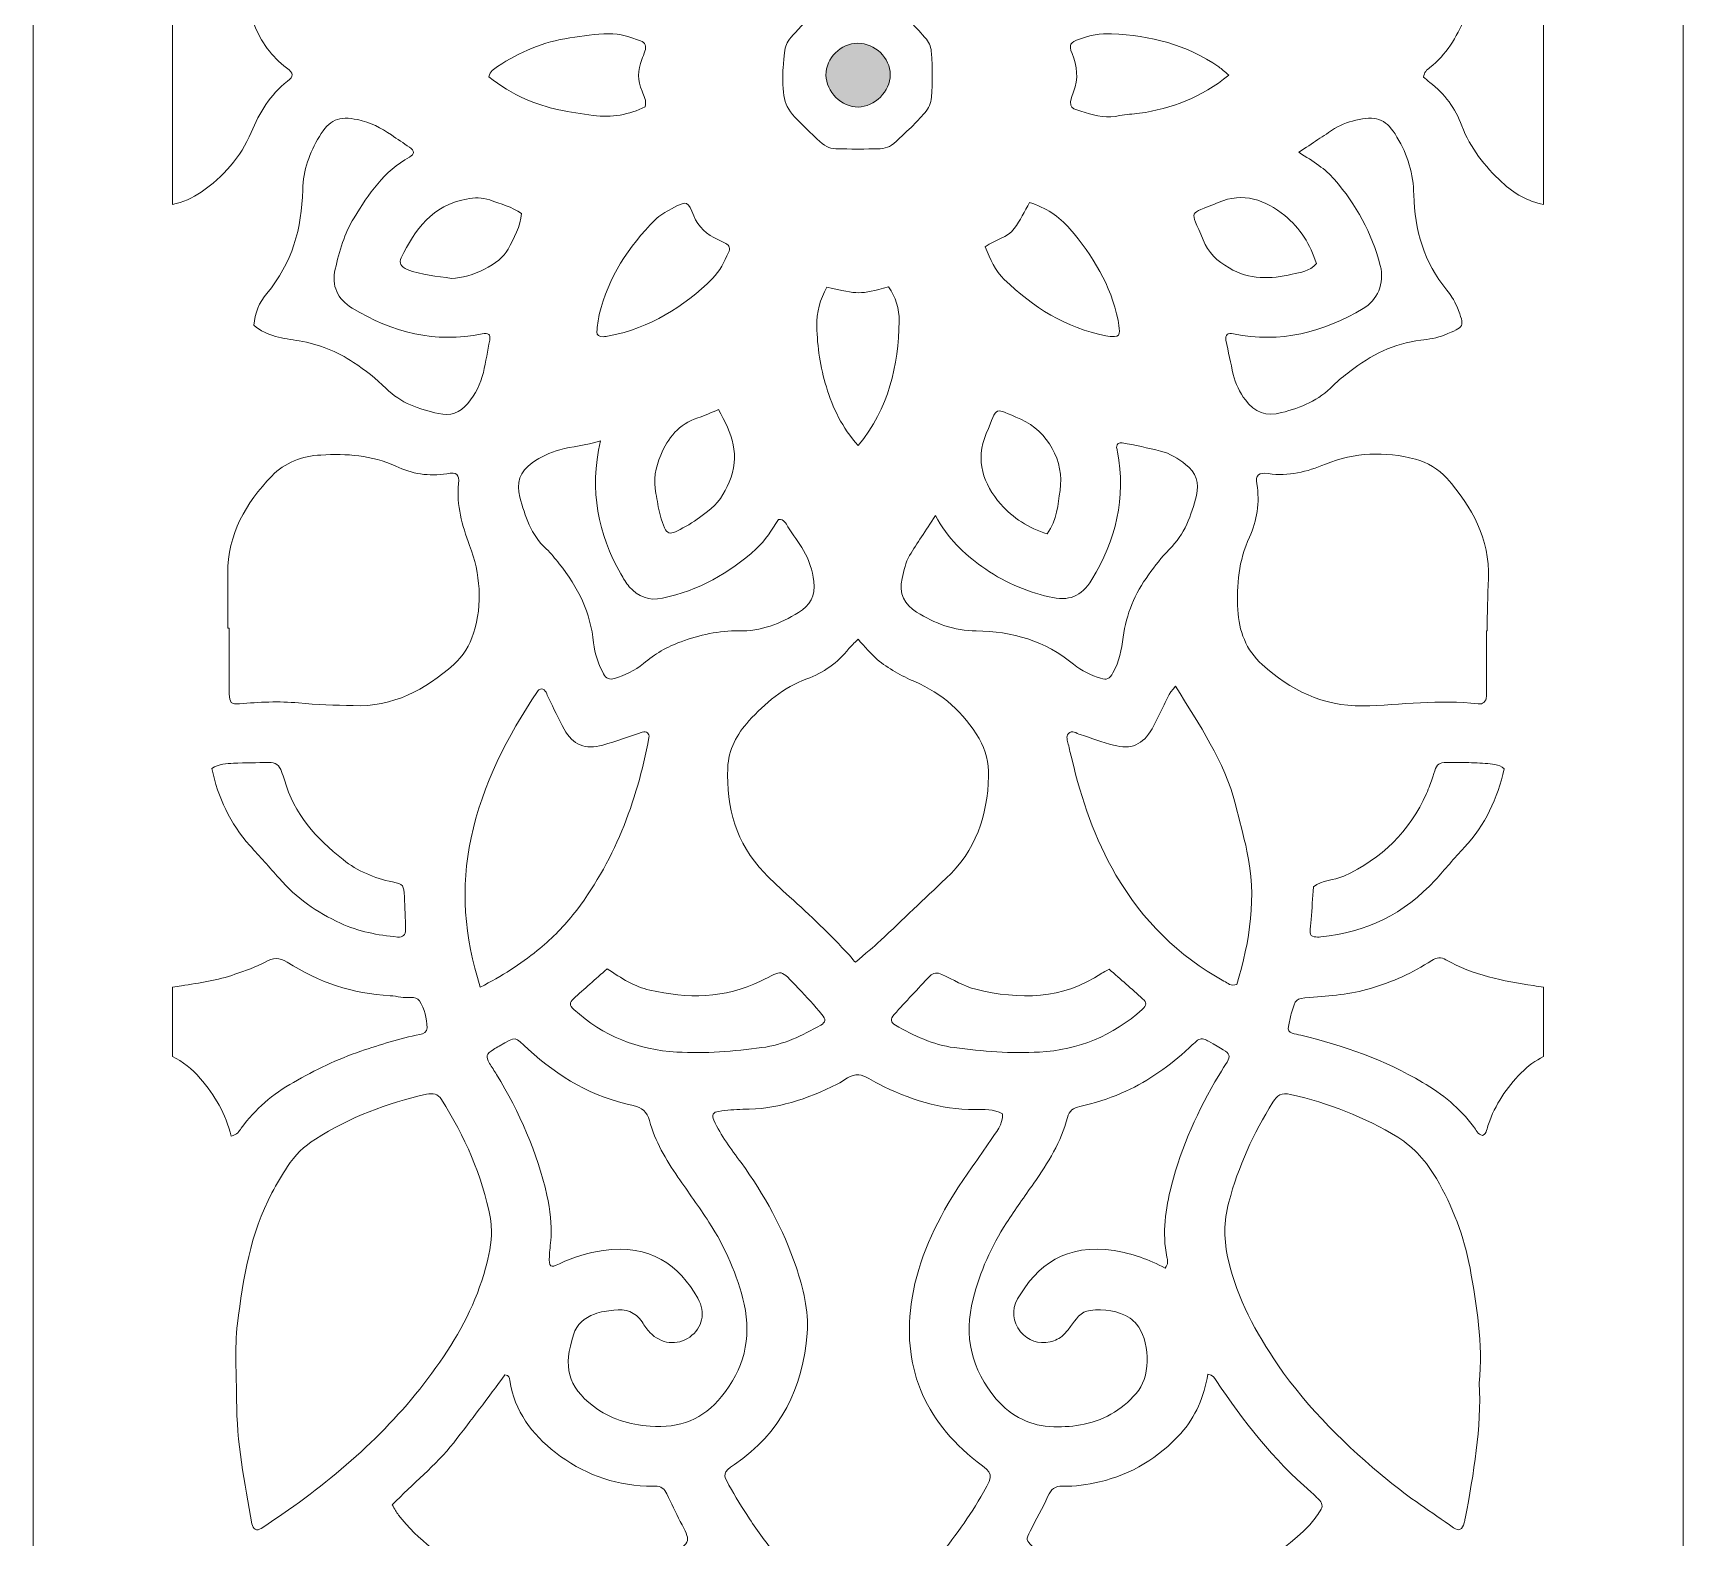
# Model space of a CAD drawing. Extents: x 1256 to 1744, y -1402 to 322.
# Drawn here: x 1256.3 to 1743.5, y -1021.9 to -577.4 of the extents above; entities that cross this region are included whole.
import ezdxf

# ---------------------------------------------------------------- set-up
doc = ezdxf.new("R2010")
doc.units = 0
doc.header["$MEASUREMENT"] = 0
doc.layers.add('Layer 1', color=7, linetype='Continuous')

# ---------------------------------------------------------------- blocks, each defined once
blk = doc.blocks.new('block 2')
at = {"layer": 'Layer 1', "true_color": 0x333644}
h = blk.add_hatch(color=159, dxfattribs=at)
h.dxf.hatch_style = 2
edge = h.paths.add_edge_path()
edge.add_spline(control_points=[(1499.85, -580.46), (1494.76, -580.48), (1490.4, -584.84), (1490.44, -589.87), (1490.48, -594.79), (1495.07, -599.35), (1499.94, -599.31), (1504.81, -599.27), (1509.46, -594.6), (1509.42, -589.77), (1509.39, -584.8), (1504.9, -580.43), (1499.85, -580.46)], knot_values=[0, 0, 0, 0, 1, 1, 1, 2, 2, 2, 3, 3, 3, 4, 4, 4, 4], degree=3, periodic=1)
at = {"layer": 'Layer 1', "lineweight": 0}
for points, knots in [([(1595.49, 225.5), (1595.49, 225.5), (1595.49, 226.69), (1595.49, 226.69), (1595.49, 279.49), (1552.69, 322.29), (1499.9, 322.29), (1447.1, 322.29), (1404.3, 279.49), (1404.3, 226.69), (1404.3, 226.69), (1404.3, 225.5), (1404.3, 225.5), (1404.3, 225.5), (1256.26, 225.5), (1256.26, 225.5), (1256.26, 225.5), (1256.26, -1401.88), (1256.26, -1401.88), (1256.26, -1401.88), (1743.54, -1401.88), (1743.54, -1401.88), (1743.54, -1401.88), (1743.54, 225.5), (1743.54, 225.5), (1743.54, 225.5), (1595.49, 225.5), (1595.49, 225.5)], [0, 0, 0, 0, 1, 1, 1, 2, 2, 2, 3, 3, 3, 4, 4, 4, 5, 5, 5, 6, 6, 6, 7, 7, 7, 8, 8, 8, 9, 9, 9, 9]), ([(1297.46, -551.59), (1303.19, -552.76), (1308.15, -556.07), (1312.52, -560.96), (1316.26, -565.16), (1319.61, -569.53), (1321.6, -574.94), (1323.51, -580.04), (1326.75, -584.35), (1331.15, -587.74), (1333.33, -589.43), (1333.33, -590.17), (1331.38, -591.7), (1326.28, -595.66), (1323.16, -600.9), (1320.67, -606.79), (1317.58, -614.08), (1312.47, -619.92), (1305.94, -624.4), (1303.3, -626.22), (1300.49, -627.47), (1297.46, -628.08), (1297.46, -628.08), (1297.46, -551.59), (1297.46, -551.59)], [0, 0, 0, 0, 1, 1, 1, 2, 2, 2, 3, 3, 3, 4, 4, 4, 5, 5, 5, 6, 6, 6, 7, 7, 7, 8, 8, 8, 8]), ([(1702.34, -628.1), (1697.73, -627.17), (1693.66, -624.88), (1690.05, -621.5), (1685.01, -616.78), (1680.7, -611.5), (1678.23, -604.82), (1676.33, -599.73), (1673.19, -595.34), (1668.74, -592.03), (1668.07, -591.51), (1667.44, -590.9), (1666.94, -590.45), (1667.05, -589), (1667.91, -588.31), (1668.74, -587.66), (1673.65, -583.85), (1676.66, -578.74), (1679.06, -573.1), (1682.43, -565.18), (1687.91, -558.92), (1695.24, -554.4), (1697.49, -552.99), (1699.87, -552.04), (1702.34, -551.55), (1702.34, -551.55), (1702.34, -628.1), (1702.34, -628.1)], [0, 0, 0, 0, 1, 1, 1, 2, 2, 2, 3, 3, 3, 4, 4, 4, 5, 5, 5, 6, 6, 6, 7, 7, 7, 8, 8, 8, 9, 9, 9, 9]), ([(1499.85, -611.78), (1489.75, -611.31), (1492.3, -613.06), (1484.1, -605.14), (1478.07, -599.34), (1477.72, -598.13), (1477.72, -589.8), (1477.72, -589.15), (1477.7, -588.5), (1477.78, -587.85), (1478.65, -579.78), (1477.74, -581.34), (1483.19, -575.32), (1483.63, -574.85), (1484.15, -574.46), (1484.56, -573.96), (1491, -565.87), (1499.64, -567.08), (1508.27, -568.49), (1509.05, -568.62), (1509.83, -569.2), (1510.48, -569.72), (1514.05, -572.56), (1517.19, -575.8), (1520.09, -579.28), (1521.1, -580.5), (1521.49, -581.86), (1521.6, -583.44), (1521.9, -587.74), (1521.88, -592.03), (1521.6, -596.36), (1521.49, -598.2), (1520.82, -599.67), (1519.61, -600.97), (1518.31, -602.39), (1517.06, -603.89), (1515.65, -605.21), (1507.62, -612.84), (1510.09, -611.33), (1499.85, -611.78)], [0, 0, 0, 0, 1, 1, 1, 2, 2, 2, 3, 3, 3, 4, 4, 4, 5, 5, 5, 6, 6, 6, 7, 7, 7, 8, 8, 8, 9, 9, 9, 10, 10, 10, 11, 11, 11, 12, 12, 12, 13, 13, 13, 13]), ([(1414.8, -578.87), (1418.63, -578.29), (1422.41, -577.71), (1426.31, -577.64), (1429.62, -577.6), (1432.65, -578.61), (1435.66, -579.72), (1437.11, -580.24), (1437.49, -581.38), (1436.95, -582.83), (1436.65, -583.63), (1436.37, -584.46), (1436.05, -585.23), (1434.75, -588.39), (1434.86, -591.51), (1436.11, -594.65), (1436.65, -596.03), (1437.52, -597.37), (1437.06, -599.19), (1432.28, -601.59), (1427.22, -602.5), (1421.68, -601.77), (1414.82, -600.86), (1408.09, -599.8), (1401.73, -596.96), (1397.79, -595.19), (1394.16, -592.98), (1390.89, -590.36), (1391.19, -588.68), (1392.42, -588.07), (1393.46, -587.36), (1399.95, -582.98), (1406.99, -580.04), (1414.8, -578.87)], [0, 0, 0, 0, 1, 1, 1, 2, 2, 2, 3, 3, 3, 4, 4, 4, 5, 5, 5, 6, 6, 6, 7, 7, 7, 8, 8, 8, 9, 9, 9, 10, 10, 10, 11, 11, 11, 11]), ([(1582.99, -601.14), (1581.06, -601.42), (1579.09, -601.44), (1577.19, -601.83), (1573.68, -602.55), (1570.26, -602.05), (1567, -600.92), (1563.19, -599.58), (1561.46, -600.1), (1563.58, -594.8), (1565.11, -590.97), (1564.59, -587.23), (1563.1, -583.46), (1562.06, -580.86), (1562.56, -580.19), (1565.31, -579.22), (1568.38, -578.14), (1571.52, -577.53), (1574.81, -577.68), (1586.23, -578.2), (1596.96, -580.8), (1606.48, -587.46), (1607.33, -588.07), (1608.11, -588.8), (1609.41, -589.91), (1601.27, -596.44), (1592.55, -599.82), (1582.99, -601.14)], [0, 0, 0, 0, 1, 1, 1, 2, 2, 2, 3, 3, 3, 4, 4, 4, 5, 5, 5, 6, 6, 6, 7, 7, 7, 8, 8, 8, 9, 9, 9, 9]), ([(1499.85, -580.46), (1494.76, -580.48), (1490.4, -584.84), (1490.44, -589.87), (1490.48, -594.79), (1495.07, -599.35), (1499.94, -599.31), (1504.81, -599.27), (1509.46, -594.6), (1509.42, -589.77), (1509.39, -584.8), (1504.9, -580.43), (1499.85, -580.46)], [0, 0, 0, 0, 1, 1, 1, 2, 2, 2, 3, 3, 3, 4, 4, 4, 4]), ([(1335.91, -623.77), (1336.01, -617.89), (1337.98, -612.84), (1340.84, -607.98), (1343.72, -603.04), (1346.57, -601.87), (1352.16, -603.02), (1355.83, -603.76), (1359.06, -605.47), (1362.09, -607.54), (1363.88, -608.76), (1365.68, -609.92), (1367.45, -611.18), (1368.95, -612.24), (1369.01, -613.21), (1367.45, -614.06), (1359.92, -618.19), (1355.4, -625.03), (1351.07, -632.02), (1348.22, -636.67), (1346.73, -641.88), (1345.51, -647.14), (1344.35, -652.09), (1346.16, -656.01), (1350.56, -658.69), (1362.41, -665.88), (1375.05, -669.1), (1388.88, -666.31), (1390.78, -665.92), (1391.43, -666.42), (1391.13, -668.13), (1390.54, -671.31), (1390, -674.49), (1389.26, -677.65), (1388.46, -681.05), (1386.95, -684.1), (1384.68, -686.82), (1382.36, -689.61), (1379.4, -690.61), (1376.02, -689.83), (1370.33, -688.51), (1364.84, -686.76), (1360.51, -682.41), (1357.63, -679.51), (1354.36, -676.98), (1350.92, -674.71), (1346.01, -671.46), (1340.69, -669.3), (1334.85, -668.34), (1330.19, -667.59), (1325.39, -667.18), (1321.52, -663.76), (1321.76, -660.21), (1323.05, -656.99), (1325.3, -654.32), (1332.79, -645.5), (1335.67, -635.02), (1335.91, -623.77)], [0, 0, 0, 0, 1, 1, 1, 2, 2, 2, 3, 3, 3, 4, 4, 4, 5, 5, 5, 6, 6, 6, 7, 7, 7, 8, 8, 8, 9, 9, 9, 10, 10, 10, 11, 11, 11, 12, 12, 12, 13, 13, 13, 14, 14, 14, 15, 15, 15, 16, 16, 16, 17, 17, 17, 18, 18, 18, 19, 19, 19, 19]), ([(1673.04, -666.64), (1670.9, -667.52), (1668.48, -667.87), (1666.14, -668.15), (1658.2, -669.15), (1651.34, -672.48), (1645.15, -677.39), (1643.46, -678.73), (1641.69, -680.01), (1640.2, -681.54), (1636, -685.89), (1630.74, -688.08), (1625.01, -689.55), (1620.46, -690.74), (1617.04, -689.53), (1614.3, -685.81), (1612.63, -683.51), (1611.37, -681.02), (1610.73, -678.28), (1609.95, -674.92), (1609.25, -671.55), (1608.56, -668.17), (1608.26, -666.59), (1609.06, -665.92), (1610.81, -666.29), (1624.64, -669.12), (1637.21, -665.86), (1649.11, -658.8), (1653.14, -656.4), (1655.56, -651.49), (1654.13, -646.06), (1651.62, -636.45), (1647.03, -628.12), (1640.59, -620.68), (1637.9, -617.56), (1634.44, -615.4), (1630.09, -612.67), (1634.2, -609.92), (1637.4, -607.76), (1640.65, -605.68), (1642.84, -604.28), (1645.32, -603.5), (1647.86, -602.98), (1653.35, -601.83), (1656.08, -603.15), (1659.06, -608.15), (1662.2, -613.43), (1663.91, -618.99), (1664.04, -625.24), (1664.24, -635.59), (1667.07, -645.21), (1673.82, -653.37), (1674.36, -654.04), (1674.88, -654.73), (1675.31, -655.47), (1675.88, -656.4), (1676.42, -657.33), (1676.81, -658.33), (1679.21, -664.45), (1679.1, -664.08), (1673.04, -666.64)], [0, 0, 0, 0, 1, 1, 1, 2, 2, 2, 3, 3, 3, 4, 4, 4, 5, 5, 5, 6, 6, 6, 7, 7, 7, 8, 8, 8, 9, 9, 9, 10, 10, 10, 11, 11, 11, 12, 12, 12, 13, 13, 13, 14, 14, 14, 15, 15, 15, 16, 16, 16, 17, 17, 17, 18, 18, 18, 19, 19, 19, 20, 20, 20, 20]), ([(1384.25, -626.5), (1386.67, -626.04), (1388.85, -625.91), (1391.15, -626.74), (1394.35, -627.88), (1397.66, -628.79), (1400.54, -630.7), (1400.26, -634.63), (1398.29, -637.94), (1396.54, -641.32), (1394.2, -645.76), (1385.85, -649.69), (1379.87, -649.91), (1375.53, -649.2), (1371, -648.98), (1366.78, -647.25), (1364.94, -646.49), (1364.27, -645.34), (1365.01, -643.81), (1369.06, -635.43), (1374.16, -628.29), (1384.25, -626.5)], [0, 0, 0, 0, 1, 1, 1, 2, 2, 2, 3, 3, 3, 4, 4, 4, 5, 5, 5, 6, 6, 6, 7, 7, 7, 7]), ([(1440.01, -632.6), (1441.35, -631.26), (1443.12, -630.33), (1444.79, -629.38), (1449.76, -626.56), (1449.61, -627.34), (1451.37, -631.39), (1452.81, -634.76), (1455.19, -637.01), (1458.51, -638.44), (1459.31, -638.77), (1460.06, -639.16), (1460.82, -639.57), (1461.95, -640.19), (1462.23, -641.12), (1461.69, -642.25), (1460.37, -644.95), (1459.18, -647.75), (1456.97, -649.91), (1448.36, -658.39), (1438.43, -664.54), (1426.42, -666.9), (1425.79, -667.03), (1425.14, -667.07), (1424.62, -667.13), (1423.58, -667.05), (1422.74, -666.77), (1422.8, -665.68), (1422.93, -663.97), (1423.08, -662.24), (1423.47, -660.58), (1426.18, -649.61), (1432.11, -640.5), (1440.01, -632.6)], [0, 0, 0, 0, 1, 1, 1, 2, 2, 2, 3, 3, 3, 4, 4, 4, 5, 5, 5, 6, 6, 6, 7, 7, 7, 8, 8, 8, 9, 9, 9, 10, 10, 10, 11, 11, 11, 11]), ([(1562.43, -635.24), (1569.25, -643.18), (1574.57, -651.88), (1576.71, -662.26), (1576.91, -663.32), (1577.06, -664.39), (1577.1, -665.45), (1577.14, -666.4), (1576.71, -667.13), (1575.63, -667.09), (1574.79, -667.07), (1573.92, -667), (1573.08, -666.85), (1561.33, -664.49), (1551.59, -658.43), (1543.09, -650.23), (1540.43, -647.64), (1538.91, -644.28), (1537.5, -640.61), (1540.47, -638.29), (1544.08, -637.9), (1546.05, -635.2), (1547.78, -632.79), (1549.08, -630.09), (1550.59, -627.49), (1555.4, -629.03), (1559.27, -631.54), (1562.43, -635.24)], [0, 0, 0, 0, 1, 1, 1, 2, 2, 2, 3, 3, 3, 4, 4, 4, 5, 5, 5, 6, 6, 6, 7, 7, 7, 8, 8, 8, 9, 9, 9, 9]), ([(1601.79, -638.51), (1597.98, -629.03), (1597.16, -631.41), (1606.23, -627.49), (1613.65, -624.29), (1620.27, -626.74), (1625.94, -631.34), (1630.42, -635), (1633.58, -639.96), (1635.26, -645.54), (1633.27, -647.88), (1630.57, -648.09), (1628.12, -648.65), (1621.74, -650.17), (1615.49, -650.36), (1609.47, -646.82), (1605.99, -644.78), (1603.3, -642.25), (1601.79, -638.51)], [0, 0, 0, 0, 1, 1, 1, 2, 2, 2, 3, 3, 3, 4, 4, 4, 5, 5, 5, 6, 6, 6, 6]), ([(1512.06, -662.5), (1511.78, -675.68), (1509.03, -688.17), (1499.98, -699.26), (1495.14, -693.99), (1492.45, -688.12), (1490.55, -681.93), (1488.75, -676.16), (1487.89, -670.16), (1487.72, -664.08), (1487.59, -659.91), (1488.73, -656.08), (1490.68, -652.48), (1500.22, -654.69), (1500.22, -654.69), (1508.94, -652.42), (1510.98, -655.41), (1512.12, -658.95), (1512.06, -662.5)], [0, 0, 0, 0, 1, 1, 1, 2, 2, 2, 3, 3, 3, 4, 4, 4, 5, 5, 5, 6, 6, 6, 6]), ([(1441.63, -702.12), (1443.77, -696.95), (1447.02, -692.93), (1452.55, -691.11), (1454.57, -690.44), (1456.51, -689.55), (1458.72, -688.66), (1462.59, -695.54), (1465.28, -702.29), (1461.86, -710.08), (1460.37, -713.48), (1458.53, -716.55), (1455.48, -718.76), (1453.38, -720.25), (1451.37, -721.9), (1449.11, -723.11), (1443.88, -725.94), (1443.45, -726.57), (1441.45, -719.73), (1440.85, -717.68), (1440.68, -715.51), (1440.22, -713.42), (1439.36, -709.48), (1440.11, -705.76), (1441.63, -702.12)], [0, 0, 0, 0, 1, 1, 1, 2, 2, 2, 3, 3, 3, 4, 4, 4, 5, 5, 5, 6, 6, 6, 7, 7, 7, 8, 8, 8, 8]), ([(1537.79, -695.69), (1541.31, -687.32), (1539.73, -687.95), (1547.98, -691.52), (1555.96, -695), (1560.87, -703.96), (1559.57, -712.51), (1558.93, -716.73), (1558.73, -721.12), (1555.81, -725.36), (1550.21, -723.59), (1545.57, -720.64), (1542.07, -716.6), (1536.9, -710.62), (1534.41, -703.68), (1537.79, -695.69)], [0, 0, 0, 0, 1, 1, 1, 2, 2, 2, 3, 3, 3, 4, 4, 4, 5, 5, 5, 5]), ([(1350.81, -776.08), (1345.43, -775.91), (1340.06, -775.8), (1334.67, -775.28), (1328.87, -774.74), (1323.03, -775.02), (1317.23, -775.54), (1314.79, -775.75), (1314.25, -775.15), (1314.23, -772.57), (1314.2, -766.1), (1314.23, -759.63), (1314.23, -753.16), (1314.23, -753.16), (1313.77, -753.16), (1313.77, -753.16), (1313.77, -753.16), (1313.77, -737), (1313.77, -737), (1313.79, -725.47), (1319.07, -716.27), (1326.75, -708.29), (1330.63, -704.26), (1335.78, -702.34), (1341.29, -702.06), (1348.85, -701.67), (1356.27, -702.03), (1363.41, -705.39), (1368.06, -707.57), (1373.21, -708.5), (1378.51, -707.57), (1381.41, -707.05), (1382.23, -707.81), (1381.95, -710.52), (1381.26, -716.94), (1383.01, -722.79), (1385.2, -728.74), (1388.31, -737.15), (1389.16, -745.94), (1386.34, -754.72), (1385.2, -758.27), (1383.31, -761.47), (1380.55, -763.92), (1372.06, -771.4), (1362.56, -776.51), (1350.81, -776.08)], [0, 0, 0, 0, 1, 1, 1, 2, 2, 2, 3, 3, 3, 4, 4, 4, 5, 5, 5, 6, 6, 6, 7, 7, 7, 8, 8, 8, 9, 9, 9, 10, 10, 10, 11, 11, 11, 12, 12, 12, 13, 13, 13, 14, 14, 14, 15, 15, 15, 15]), ([(1403.72, -704.35), (1406.23, -702.6), (1408.87, -701.32), (1411.83, -700.52), (1415.55, -699.52), (1419.34, -699.22), (1423.82, -697.9), (1420.44, -712.77), (1423.21, -725.3), (1429.84, -737.17), (1430.57, -738.49), (1431.35, -739.84), (1432.35, -740.94), (1434.96, -743.86), (1438.19, -745.2), (1442.17, -744.34), (1452.77, -742.06), (1461.88, -737.04), (1469.84, -729.77), (1472.59, -727.29), (1474.47, -724.13), (1476.4, -721.1), (1478.15, -720.92), (1478.54, -722.31), (1479.21, -723.28), (1480.79, -725.6), (1482.37, -727.89), (1483.82, -730.29), (1485.53, -733.08), (1486.42, -736.11), (1486.85, -739.4), (1487.43, -743.67), (1485.64, -746.52), (1482.31, -748.58), (1476.92, -751.91), (1471.21, -754.16), (1464.69, -754.01), (1458.83, -753.88), (1453.14, -755.18), (1447.64, -757.19), (1443.58, -758.66), (1439.85, -760.87), (1436.52, -763.64), (1433.97, -765.74), (1431.07, -767.06), (1427.97, -768.05), (1426.55, -768.53), (1425.46, -768.03), (1424.77, -766.69), (1423.24, -763.81), (1422.11, -760.8), (1421.81, -757.54), (1420.96, -748.64), (1417.24, -741.03), (1411.66, -734.19), (1410.45, -732.69), (1409.28, -731.09), (1407.85, -729.8), (1403.31, -725.66), (1401.62, -720.1), (1400.04, -714.5), (1398.89, -710.37), (1400.04, -706.9), (1403.72, -704.35)], [0, 0, 0, 0, 1, 1, 1, 2, 2, 2, 3, 3, 3, 4, 4, 4, 5, 5, 5, 6, 6, 6, 7, 7, 7, 8, 8, 8, 9, 9, 9, 10, 10, 10, 11, 11, 11, 12, 12, 12, 13, 13, 13, 14, 14, 14, 15, 15, 15, 16, 16, 16, 17, 17, 17, 18, 18, 18, 19, 19, 19, 20, 20, 20, 21, 21, 21, 21]), ([(1534.8, -754.03), (1528.26, -753.99), (1522.55, -751.76), (1517.21, -748.43), (1513.64, -746.22), (1511.84, -742.95), (1512.95, -738.49), (1513.53, -736.18), (1513.9, -733.8), (1515.13, -731.76), (1517.38, -728.11), (1519.76, -724.56), (1522.75, -719.95), (1526.51, -726.79), (1531.14, -731.16), (1536.47, -734.99), (1542.52, -739.36), (1549.15, -742.24), (1556.35, -743.95), (1562.17, -745.31), (1565.85, -743.97), (1568.94, -738.86), (1576.02, -727.2), (1579.11, -714.69), (1576.54, -701.08), (1576.47, -700.65), (1576.3, -700.24), (1576.28, -699.83), (1576.21, -698.66), (1577.08, -698.27), (1577.92, -698.44), (1581.71, -699.18), (1585.52, -699.94), (1589.28, -700.89), (1592.03, -701.6), (1594.39, -703.07), (1596.64, -704.83), (1599.71, -707.25), (1600.77, -710.39), (1599.84, -714.02), (1598.33, -719.86), (1596.4, -725.53), (1591.81, -729.95), (1589.52, -732.18), (1587.62, -734.86), (1585.69, -737.48), (1581.67, -742.95), (1579.11, -749.05), (1578.23, -755.85), (1577.75, -759.48), (1577.08, -763.1), (1575.2, -766.34), (1574.14, -768.18), (1573.38, -768.61), (1571.56, -768.01), (1568.71, -767.03), (1565.96, -765.82), (1563.58, -763.87), (1555.23, -756.99), (1545.42, -754.07), (1534.8, -754.03)], [0, 0, 0, 0, 1, 1, 1, 2, 2, 2, 3, 3, 3, 4, 4, 4, 5, 5, 5, 6, 6, 6, 7, 7, 7, 8, 8, 8, 9, 9, 9, 10, 10, 10, 11, 11, 11, 12, 12, 12, 13, 13, 13, 14, 14, 14, 15, 15, 15, 16, 16, 16, 17, 17, 17, 18, 18, 18, 19, 19, 19, 20, 20, 20, 20]), ([(1686.07, -738.54), (1685.87, -743.71), (1685.79, -748.88), (1685.66, -754.03), (1685.66, -754.03), (1685.46, -754.03), (1685.46, -754.03), (1685.46, -754.03), (1685.46, -770.17), (1685.46, -770.17), (1685.46, -771.45), (1685.59, -772.75), (1685.44, -774.02), (1685.4, -774.52), (1684.79, -775.04), (1684.32, -775.39), (1684.01, -775.6), (1683.47, -775.62), (1683.06, -775.56), (1671.66, -774.09), (1660.28, -775.95), (1648.89, -776.14), (1637.14, -776.32), (1627.62, -771.4), (1619.23, -763.9), (1614.53, -759.7), (1612.35, -753.96), (1612.05, -747.78), (1611.68, -740.44), (1612.31, -733.26), (1615.49, -726.33), (1617.74, -721.44), (1618.6, -716.12), (1617.69, -710.6), (1617.24, -707.98), (1618.21, -707.12), (1621.05, -707.55), (1627.02, -708.46), (1632.49, -706.99), (1637.95, -704.78), (1646.6, -701.28), (1655.47, -700.89), (1664.5, -703.31), (1668.11, -704.28), (1671.31, -706.17), (1673.76, -708.92), (1681.24, -717.35), (1686.5, -726.79), (1686.07, -738.54)], [0, 0, 0, 0, 1, 1, 1, 2, 2, 2, 3, 3, 3, 4, 4, 4, 5, 5, 5, 6, 6, 6, 7, 7, 7, 8, 8, 8, 9, 9, 9, 10, 10, 10, 11, 11, 11, 12, 12, 12, 13, 13, 13, 14, 14, 14, 15, 15, 15, 16, 16, 16, 16]), ([(1479.67, -832.53), (1477.07, -830.26), (1474.58, -827.86), (1472.18, -825.37), (1463.87, -816.74), (1461.04, -806.13), (1461.43, -794.49), (1461.62, -789.1), (1464.13, -784.47), (1467.68, -780.6), (1472.5, -775.34), (1477.85, -770.73), (1484.77, -768.18), (1489.66, -766.38), (1493.9, -763.4), (1497.24, -759.24), (1497.91, -758.42), (1498.71, -757.71), (1499.9, -756.45), (1502, -758.7), (1503.6, -760.78), (1505.57, -762.43), (1508.88, -765.17), (1512.62, -767.25), (1516.65, -768.98), (1524.78, -772.47), (1531.16, -778.11), (1535.66, -785.82), (1537.66, -789.23), (1538.61, -792.93), (1538.48, -796.94), (1538.11, -808.6), (1534.69, -818.94), (1525.88, -827.12), (1519.42, -833.14), (1513.08, -839.3), (1506.63, -845.36), (1504.42, -847.42), (1502.06, -849.32), (1499.18, -851.81), (1498.75, -851.81), (1498.1, -850.58), (1497.28, -849.69), (1491.65, -843.7), (1485.83, -837.96), (1479.67, -832.53)], [0, 0, 0, 0, 1, 1, 1, 2, 2, 2, 3, 3, 3, 4, 4, 4, 5, 5, 5, 6, 6, 6, 7, 7, 7, 8, 8, 8, 9, 9, 9, 10, 10, 10, 11, 11, 11, 12, 12, 12, 13, 13, 13, 14, 14, 14, 15, 15, 15, 15]), ([(1405.21, -771.86), (1405.43, -771.53), (1405.88, -771.36), (1406.29, -771.1), (1407.87, -771.27), (1407.96, -772.81), (1408.48, -773.81), (1410.1, -776.84), (1411.44, -780.04), (1413.11, -783.05), (1415.66, -787.68), (1419.43, -789.21), (1424.53, -787.74), (1428.47, -786.59), (1432.3, -785.17), (1436.2, -783.91), (1437.45, -783.52), (1438.4, -784.32), (1438.17, -785.53), (1434.55, -804.66), (1427.84, -822.43), (1415.71, -837.9), (1412.61, -841.83), (1409.04, -845.25), (1405.19, -848.39), (1400.17, -852.46), (1394.76, -855.92), (1388.36, -859.21), (1383.51, -844.22), (1382.54, -829.91), (1385.63, -815.16), (1388.98, -799.21), (1396.38, -785.25), (1405.21, -771.86)], [0, 0, 0, 0, 1, 1, 1, 2, 2, 2, 3, 3, 3, 4, 4, 4, 5, 5, 5, 6, 6, 6, 7, 7, 7, 8, 8, 8, 9, 9, 9, 10, 10, 10, 11, 11, 11, 11]), ([(1607.98, -857.44), (1594.45, -849.93), (1583.94, -839.56), (1576.08, -826.1), (1569.77, -815.31), (1565.91, -803.8), (1563.04, -791.81), (1562.67, -790.34), (1562.32, -788.89), (1562, -787.42), (1561.78, -786.38), (1561.2, -785.23), (1562.02, -784.34), (1563.17, -783.11), (1564.38, -784.26), (1565.52, -784.63), (1568.81, -785.66), (1572.04, -786.85), (1575.37, -787.76), (1580.48, -789.19), (1584.11, -787.61), (1586.73, -782.94), (1587.9, -780.88), (1588.83, -778.7), (1589.95, -776.6), (1590.95, -774.69), (1591.51, -772.55), (1593.68, -770.34), (1600.66, -781.86), (1608.15, -792.44), (1611.37, -805.22), (1612.54, -809.83), (1613.78, -814.4), (1614.77, -819.03), (1617.74, -832.51), (1615.66, -845.58), (1611.74, -858.39), (1610.08, -859.04), (1609.06, -858.02), (1607.98, -857.44)], [0, 0, 0, 0, 1, 1, 1, 2, 2, 2, 3, 3, 3, 4, 4, 4, 5, 5, 5, 6, 6, 6, 7, 7, 7, 8, 8, 8, 9, 9, 9, 10, 10, 10, 11, 11, 11, 12, 12, 12, 13, 13, 13, 13]), ([(1366.29, -842.18), (1366.33, -843.78), (1365.51, -844.56), (1363.91, -844.41), (1358.11, -843.85), (1352.39, -842.79), (1347.05, -840.32), (1340.13, -837.12), (1333.98, -832.86), (1328.94, -827.06), (1326.1, -823.81), (1323.21, -820.61), (1320.33, -817.41), (1314.42, -810.87), (1310.92, -803.17), (1309.08, -794.67), (1311.2, -793.19), (1313.38, -793.17), (1315.5, -793.09), (1318.94, -792.93), (1322.4, -792.96), (1325.85, -792.83), (1327.88, -792.74), (1329.07, -793.67), (1329.65, -795.55), (1329.91, -796.37), (1330.3, -797.15), (1330.54, -797.98), (1333.29, -808.04), (1339.91, -815.29), (1347.81, -821.54), (1352.09, -824.94), (1357.05, -826.99), (1362.39, -828.14), (1365.7, -828.83), (1365.79, -829.16), (1365.94, -832.49), (1366.09, -835.71), (1366.22, -838.94), (1366.29, -842.18)], [0, 0, 0, 0, 1, 1, 1, 2, 2, 2, 3, 3, 3, 4, 4, 4, 5, 5, 5, 6, 6, 6, 7, 7, 7, 8, 8, 8, 9, 9, 9, 10, 10, 10, 11, 11, 11, 12, 12, 12, 13, 13, 13, 13]), ([(1690.74, -794.77), (1688.71, -803.43), (1685.16, -811.35), (1678.95, -817.95), (1676.01, -821.08), (1673.26, -824.42), (1670.36, -827.58), (1661.25, -837.51), (1649.93, -843.09), (1636.54, -844.39), (1635.91, -844.45), (1635.24, -844.41), (1634.61, -844.32), (1633.92, -844.22), (1633.38, -843.74), (1633.4, -843.07), (1633.42, -841.79), (1633.64, -840.52), (1633.75, -839.24), (1633.96, -836.04), (1634.16, -832.83), (1634.38, -829.63), (1636.93, -827.4), (1640.41, -827.75), (1643.33, -826.43), (1654.56, -821.32), (1662.79, -813.25), (1667.83, -801.98), (1668.2, -801.2), (1668.48, -800.38), (1668.76, -799.56), (1671.51, -792.05), (1669.75, -792.8), (1678.69, -792.89), (1680.85, -792.91), (1683, -792.96), (1685.14, -793.13), (1687.04, -793.28), (1689.03, -793.26), (1690.74, -794.77)], [0, 0, 0, 0, 1, 1, 1, 2, 2, 2, 3, 3, 3, 4, 4, 4, 5, 5, 5, 6, 6, 6, 7, 7, 7, 8, 8, 8, 9, 9, 9, 10, 10, 10, 11, 11, 11, 12, 12, 12, 13, 13, 13, 13]), ([(1297.46, -859.23), (1298.34, -859.06), (1299.23, -858.91), (1300.12, -858.78), (1305.44, -858), (1310.81, -857.22), (1315.89, -855.42), (1318.94, -854.34), (1322.06, -853.32), (1324.87, -851.81), (1327.21, -850.55), (1328.92, -850.3), (1331.32, -851.83), (1340.56, -857.72), (1350.69, -861.16), (1361.7, -861.74), (1362.78, -861.81), (1363.86, -861.94), (1364.9, -862.2), (1366.76, -862.61), (1369.23, -861.5), (1370.4, -863.28), (1371.91, -865.59), (1372.58, -868.41), (1372.65, -871.24), (1372.67, -872.52), (1371.63, -872.95), (1370.48, -873.19), (1364.55, -874.36), (1358.82, -876.17), (1353.11, -878.12), (1346.12, -880.48), (1339.56, -883.7), (1333.2, -887.34), (1327.14, -890.78), (1321.86, -895.17), (1317.75, -900.88), (1317.13, -901.73), (1316.65, -902.74), (1314.75, -903.22), (1313.21, -896.64), (1309.9, -891.15), (1305.66, -886.17), (1303.21, -883.29), (1300.46, -881.15), (1297.46, -879.7), (1297.46, -879.7), (1297.46, -859.23), (1297.46, -859.23)], [0, 0, 0, 0, 1, 1, 1, 2, 2, 2, 3, 3, 3, 4, 4, 4, 5, 5, 5, 6, 6, 6, 7, 7, 7, 8, 8, 8, 9, 9, 9, 10, 10, 10, 11, 11, 11, 12, 12, 12, 13, 13, 13, 14, 14, 14, 15, 15, 15, 16, 16, 16, 16]), ([(1702.34, -879.7), (1700.02, -880.83), (1697.8, -882.43), (1695.7, -884.55), (1691.39, -888.88), (1688.08, -893.92), (1686.05, -899.72), (1685.64, -900.88), (1685.7, -902.33), (1684.32, -903.03), (1682.93, -902.66), (1682.43, -901.38), (1681.7, -900.39), (1677.63, -894.93), (1672.46, -890.76), (1666.64, -887.34), (1655.41, -880.7), (1643.27, -876.41), (1630.63, -873.38), (1629.79, -873.17), (1628.9, -873.12), (1628.1, -872.84), (1627.21, -872.54), (1626.8, -871.76), (1627, -870.81), (1627.24, -869.55), (1627.49, -868.28), (1627.86, -867.04), (1629.23, -862.59), (1628.9, -862.59), (1633.34, -862.24), (1639.33, -861.76), (1645.39, -861.35), (1651.21, -859.6), (1657.66, -857.67), (1663.76, -855.03), (1669.36, -851.31), (1670.79, -850.36), (1672.07, -850.27), (1673.54, -851.12), (1681.55, -855.75), (1690.46, -857.41), (1699.42, -858.76), (1700.39, -858.91), (1701.37, -859.06), (1702.34, -859.25), (1702.34, -859.25), (1702.34, -879.7), (1702.34, -879.7)], [0, 0, 0, 0, 1, 1, 1, 2, 2, 2, 3, 3, 3, 4, 4, 4, 5, 5, 5, 6, 6, 6, 7, 7, 7, 8, 8, 8, 9, 9, 9, 10, 10, 10, 11, 11, 11, 12, 12, 12, 13, 13, 13, 14, 14, 14, 15, 15, 15, 16, 16, 16, 16]), ([(1471.12, -857.44), (1478.09, -854.02), (1476.59, -853.71), (1482.35, -859.6), (1484.75, -862.07), (1487, -864.68), (1489.25, -867.3), (1490.49, -868.71), (1490.36, -869.57), (1488.88, -870.42), (1483.43, -873.49), (1477.81, -876.26), (1471.53, -877.06), (1463.2, -878.14), (1454.78, -878.86), (1446.39, -878.38), (1434.88, -877.71), (1424.62, -873.64), (1416.01, -865.81), (1414.65, -864.58), (1414.6, -863.78), (1415.88, -862.61), (1419.06, -859.73), (1422.31, -856.92), (1425.83, -853.78), (1430.05, -856.64), (1433.92, -859.06), (1438.38, -860.08), (1449.55, -862.61), (1460.54, -862.63), (1471.12, -857.44)], [0, 0, 0, 0, 1, 1, 1, 2, 2, 2, 3, 3, 3, 4, 4, 4, 5, 5, 5, 6, 6, 6, 7, 7, 7, 8, 8, 8, 9, 9, 9, 10, 10, 10, 10]), ([(1510.57, -867.28), (1514.03, -863.45), (1517.58, -859.71), (1521.1, -855.94), (1522.14, -854.86), (1523.33, -854.86), (1524.65, -855.45), (1527.96, -856.96), (1531.19, -858.97), (1534.67, -859.84), (1547.61, -863), (1560.27, -862.87), (1571.91, -855.12), (1572.43, -854.77), (1573.01, -854.47), (1574.03, -853.89), (1577.49, -856.94), (1580.74, -859.75), (1583.94, -862.61), (1585.24, -863.75), (1585.19, -864.58), (1583.85, -865.79), (1575.2, -873.58), (1564.98, -877.73), (1553.45, -878.38), (1545.06, -878.86), (1536.66, -878.14), (1528.31, -877.06), (1522.03, -876.26), (1516.41, -873.51), (1510.95, -870.44), (1509.53, -869.62), (1509.35, -868.62), (1510.57, -867.28)], [0, 0, 0, 0, 1, 1, 1, 2, 2, 2, 3, 3, 3, 4, 4, 4, 5, 5, 5, 6, 6, 6, 7, 7, 7, 8, 8, 8, 9, 9, 9, 10, 10, 10, 11, 11, 11, 11]), ([(1438.53, -988.88), (1432.3, -988.39), (1426.72, -986.76), (1421.76, -982.98), (1414.06, -977.07), (1412.85, -971.31), (1415.88, -961.84), (1416.85, -958.79), (1419.04, -956.82), (1422.09, -955.74), (1423.95, -955.06), (1425.83, -954.83), (1427.76, -954.57), (1431.31, -954.09), (1434.1, -955.11), (1436.15, -958.09), (1436.87, -959.18), (1437.6, -960.26), (1438.47, -961.19), (1441.65, -964.61), (1446.54, -965.15), (1450.2, -962.55), (1453.94, -959.87), (1455.06, -955.35), (1452.62, -951.1), (1447.04, -941.39), (1438.58, -934.88), (1424.66, -937), (1420.18, -937.67), (1415.84, -938.86), (1411.72, -940.89), (1409, -942.26), (1408.54, -941.84), (1408.76, -938.64), (1408.85, -937.13), (1409, -935.63), (1409.24, -932.93), (1409.34, -929.6), (1409.06, -925.07), (1408.05, -920.64), (1405.13, -907.92), (1399.89, -896.15), (1393.18, -885), (1392.51, -883.9), (1391.75, -882.84), (1391.1, -881.71), (1389.89, -879.59), (1390.04, -879.01), (1392.25, -877.58), (1392.79, -877.23), (1393.38, -876.93), (1393.92, -876.61), (1399.17, -873.56), (1398.33, -873.71), (1402.57, -877.6), (1411.49, -885.74), (1421.59, -891.71), (1433.54, -894.18), (1436.11, -894.7), (1437.62, -895.95), (1438.34, -898.63), (1439.94, -904.76), (1443.19, -910.1), (1446.71, -915.29), (1449.76, -919.75), (1452.94, -924.1), (1455.87, -928.62), (1460.71, -936.09), (1464.28, -944.16), (1466.27, -952.86), (1468.57, -962.98), (1466.12, -972.09), (1459.61, -980.1), (1454.2, -986.76), (1447.23, -989.58), (1438.53, -988.88)], [0, 0, 0, 0, 1, 1, 1, 2, 2, 2, 3, 3, 3, 4, 4, 4, 5, 5, 5, 6, 6, 6, 7, 7, 7, 8, 8, 8, 9, 9, 9, 10, 10, 10, 11, 11, 11, 12, 12, 12, 13, 13, 13, 14, 14, 14, 15, 15, 15, 16, 16, 16, 17, 17, 17, 18, 18, 18, 19, 19, 19, 20, 20, 20, 21, 21, 21, 22, 22, 22, 23, 23, 23, 24, 24, 24, 25, 25, 25, 25]), ([(1592.46, -917.8), (1590.69, -924.77), (1589.67, -931.74), (1591.12, -938.9), (1591.34, -939.92), (1591.62, -941), (1590.58, -942.17), (1585.91, -939.68), (1580.89, -937.88), (1575.54, -937.02), (1561.44, -934.79), (1552.69, -941.3), (1547.05, -951.3), (1545.19, -954.63), (1545.51, -957.99), (1547.93, -960.95), (1550.16, -963.72), (1553.13, -964.59), (1556.61, -963.96), (1558.17, -963.65), (1559.47, -962.96), (1560.57, -961.9), (1561.35, -961.17), (1562, -960.3), (1562.67, -959.44), (1564.25, -957.42), (1565.55, -954.93), (1568.45, -954.65), (1572.58, -954.26), (1576.62, -954.65), (1580.24, -957.01), (1580.95, -957.49), (1581.58, -958.09), (1582.14, -958.74), (1586.02, -963.24), (1586.4, -973.43), (1582.79, -978.22), (1578.7, -983.58), (1573.18, -986.85), (1566.69, -988.28), (1563.77, -988.91), (1560.68, -989.12), (1557.69, -989.04), (1550.88, -988.86), (1545.19, -986.03), (1540.75, -980.86), (1533.35, -972.18), (1531.08, -962.23), (1533.89, -951.26), (1535.95, -943.27), (1539.26, -935.76), (1543.74, -928.84), (1546.33, -924.88), (1549.08, -921.01), (1551.81, -917.11), (1556.03, -911.1), (1559.86, -904.87), (1561.78, -897.66), (1562.3, -895.71), (1563.56, -894.87), (1565.37, -894.46), (1569.59, -893.55), (1573.7, -892.25), (1577.66, -890.54), (1584.65, -887.51), (1590.86, -883.27), (1596.53, -878.21), (1597.66, -877.19), (1598.74, -876.15), (1599.86, -875.14), (1600.77, -874.31), (1601.77, -874.29), (1602.83, -874.88), (1603, -874.98), (1603.2, -875.07), (1603.39, -875.18), (1611.2, -879.77), (1610.73, -878.19), (1606.46, -885.26), (1600.32, -895.47), (1595.43, -906.21), (1592.46, -917.8)], [0, 0, 0, 0, 1, 1, 1, 2, 2, 2, 3, 3, 3, 4, 4, 4, 5, 5, 5, 6, 6, 6, 7, 7, 7, 8, 8, 8, 9, 9, 9, 10, 10, 10, 11, 11, 11, 12, 12, 12, 13, 13, 13, 14, 14, 14, 15, 15, 15, 16, 16, 16, 17, 17, 17, 18, 18, 18, 19, 19, 19, 20, 20, 20, 21, 21, 21, 22, 22, 22, 23, 23, 23, 24, 24, 24, 25, 25, 25, 26, 26, 26, 27, 27, 27, 27]), ([(1503.88, -1057.73), (1502.69, -1059.77), (1501.59, -1061.87), (1500.29, -1064.23), (1498.23, -1062.86), (1497.78, -1061.11), (1496.96, -1059.64), (1490.62, -1048.34), (1484.15, -1037.16), (1475.88, -1027.12), (1473, -1023.63), (1470.38, -1019.93), (1467.83, -1016.19), (1465.67, -1012.99), (1463.68, -1009.63), (1461.79, -1006.26), (1460.04, -1003.1), (1459.87, -1002.58), (1463.46, -1000.14), (1477.09, -990.87), (1483.69, -977.57), (1484.88, -961.4), (1485.38, -954.65), (1483.73, -948.16), (1481.59, -941.78), (1477.83, -930.64), (1472.29, -920.49), (1465.36, -911.01), (1462.44, -907.03), (1459.41, -903.07), (1457.32, -898.53), (1456.6, -896.97), (1457.06, -896.1), (1458.83, -895.89), (1461.17, -895.6), (1463.55, -895.28), (1465.91, -895.28), (1475.88, -895.37), (1484.95, -892.23), (1493.73, -887.88), (1495.83, -886.84), (1497.78, -884.81), (1500.11, -885.09), (1502.15, -885.35), (1504.01, -886.82), (1505.93, -887.77), (1514.87, -892.32), (1524.2, -895.37), (1534.39, -895.34), (1537.11, -895.34), (1539.99, -895.15), (1542.57, -896.6), (1542.78, -899.89), (1540.56, -902.07), (1538.98, -904.52), (1535.66, -909.56), (1532.03, -914.39), (1528.78, -919.47), (1522.6, -929.19), (1517.77, -939.59), (1515.89, -950.98), (1512.6, -970.82), (1519.26, -987.02), (1535.1, -999.36), (1539.84, -1003.03), (1540.01, -1002.91), (1536.94, -1008.38), (1532.92, -1015.54), (1528.03, -1022.12), (1522.86, -1028.48), (1515.46, -1037.57), (1509.72, -1047.67), (1503.88, -1057.73)], [0, 0, 0, 0, 1, 1, 1, 2, 2, 2, 3, 3, 3, 4, 4, 4, 5, 5, 5, 6, 6, 6, 7, 7, 7, 8, 8, 8, 9, 9, 9, 10, 10, 10, 11, 11, 11, 12, 12, 12, 13, 13, 13, 14, 14, 14, 15, 15, 15, 16, 16, 16, 17, 17, 17, 18, 18, 18, 19, 19, 19, 20, 20, 20, 21, 21, 21, 22, 22, 22, 23, 23, 23, 24, 24, 24, 24]), ([(1376.89, -892.4), (1383.7, -903.26), (1388.98, -914.78), (1391.34, -927.48), (1391.58, -928.73), (1391.58, -930.05), (1391.65, -930.77), (1391.67, -935.05), (1390.87, -938.62), (1389.91, -942.17), (1387.19, -952.29), (1382.34, -961.36), (1376.39, -969.95), (1364.32, -987.39), (1348.91, -1001.41), (1331.71, -1013.59), (1329.07, -1015.45), (1326.39, -1017.27), (1323.68, -1019.05), (1322.34, -1019.91), (1321.19, -1019.33), (1320.89, -1017.66), (1318.7, -1005.57), (1316.39, -993.51), (1316.39, -981.14), (1316.39, -973.59), (1315.72, -966.06), (1316.65, -958.53), (1318.32, -945.2), (1320.39, -932.02), (1326.82, -919.97), (1328.23, -917.31), (1329.76, -914.71), (1331.41, -912.18), (1333.57, -908.89), (1336.36, -906.19), (1339.67, -904.09), (1349.8, -897.64), (1360.81, -893.44), (1372.5, -890.84), (1374.42, -890.43), (1375.81, -890.65), (1376.89, -892.4)], [0, 0, 0, 0, 1, 1, 1, 2, 2, 2, 3, 3, 3, 4, 4, 4, 5, 5, 5, 6, 6, 6, 7, 7, 7, 8, 8, 8, 9, 9, 9, 10, 10, 10, 11, 11, 11, 12, 12, 12, 13, 13, 13, 14, 14, 14, 14]), ([(1679.21, -1016.13), (1679.12, -1016.54), (1679.06, -1016.97), (1678.95, -1017.38), (1678.45, -1019.41), (1677.35, -1020), (1675.77, -1018.87), (1669.26, -1014.24), (1662.53, -1009.89), (1656.38, -1004.83), (1644.22, -994.79), (1632.93, -983.82), (1623.88, -970.73), (1617.35, -961.23), (1612.02, -951.23), (1609.3, -939.94), (1607.89, -934.14), (1607.89, -928.43), (1609.41, -922.67), (1612.22, -912.18), (1616.7, -902.42), (1622.37, -893.18), (1623.64, -891.1), (1625.01, -890.28), (1627.65, -890.89), (1638.88, -893.48), (1649.48, -897.51), (1659.3, -903.55), (1664.21, -906.57), (1667.81, -910.79), (1670.7, -915.71), (1675.55, -923.97), (1678.88, -932.84), (1680.64, -942.23), (1682.69, -953.27), (1684.44, -964.37), (1683.38, -976.16), (1684.03, -989.36), (1681.74, -1002.75), (1679.21, -1016.13)], [0, 0, 0, 0, 1, 1, 1, 2, 2, 2, 3, 3, 3, 4, 4, 4, 5, 5, 5, 6, 6, 6, 7, 7, 7, 8, 8, 8, 9, 9, 9, 10, 10, 10, 11, 11, 11, 12, 12, 12, 13, 13, 13, 13]), ([(1445.07, -1027.01), (1437.97, -1032.35), (1429.86, -1034.65), (1421.22, -1036.12), (1408.98, -1038.22), (1397.25, -1036.9), (1385.93, -1031.92), (1377.3, -1028.13), (1370.05, -1022.49), (1364.19, -1015.09), (1363.54, -1014.27), (1363.08, -1013.29), (1362.37, -1012.08), (1368.34, -1005.87), (1375.16, -1000.5), (1380.5, -993.73), (1385.67, -987.17), (1390.61, -980.38), (1395.63, -973.74), (1396.92, -973.65), (1396.9, -974.62), (1397.03, -975.4), (1398.48, -984.47), (1403.59, -991.2), (1410.6, -996.65), (1418.45, -1002.8), (1427.37, -1006.17), (1437.39, -1006.54), (1438.25, -1006.56), (1439.12, -1006.65), (1439.96, -1006.61), (1441.71, -1006.5), (1442.77, -1007.34), (1443.47, -1008.86), (1444.74, -1011.58), (1446, -1014.33), (1447.41, -1016.99), (1450.61, -1022.94), (1450.59, -1022.83), (1445.07, -1027.01)], [0, 0, 0, 0, 1, 1, 1, 2, 2, 2, 3, 3, 3, 4, 4, 4, 5, 5, 5, 6, 6, 6, 7, 7, 7, 8, 8, 8, 9, 9, 9, 10, 10, 10, 11, 11, 11, 12, 12, 12, 13, 13, 13, 13]), ([(1633.58, -1008.23), (1634.4, -1008.94), (1635.15, -1009.7), (1635.93, -1010.44), (1636.99, -1011.45), (1637.32, -1012.6), (1636.41, -1013.88), (1635.41, -1015.26), (1634.51, -1016.77), (1633.32, -1017.99), (1623.56, -1027.96), (1611.98, -1034.32), (1598, -1036.55), (1588.57, -1038.04), (1579.57, -1036.29), (1570.52, -1034.54), (1563.23, -1033.13), (1556.96, -1029.22), (1551.37, -1024.3), (1549.51, -1022.68), (1549.51, -1022.23), (1550.72, -1019.91), (1552.5, -1016.47), (1554.4, -1013.1), (1555.98, -1009.57), (1556.89, -1007.51), (1558.04, -1006.5), (1560.33, -1006.56), (1563.99, -1006.65), (1567.6, -1006.19), (1571.19, -1005.33), (1580.71, -1003.06), (1588.66, -998.23), (1595.19, -991), (1599.69, -986.07), (1602.11, -980.19), (1603.2, -973.5), (1604.82, -973.85), (1605.21, -974.65), (1605.66, -975.34), (1613.65, -987.41), (1622.58, -998.71), (1633.58, -1008.23)], [0, 0, 0, 0, 1, 1, 1, 2, 2, 2, 3, 3, 3, 4, 4, 4, 5, 5, 5, 6, 6, 6, 7, 7, 7, 8, 8, 8, 9, 9, 9, 10, 10, 10, 11, 11, 11, 12, 12, 12, 13, 13, 13, 14, 14, 14, 14])]:
    blk.add_open_spline(points, degree=3, knots=knots, dxfattribs=at)

msp = doc.modelspace()

# ---------------------------------------------------------------- block references
at = {"layer": 'Layer 1'}
msp.add_blockref('block 2', (0, 0), dxfattribs=at)

doc.saveas('drawing.dxf')
